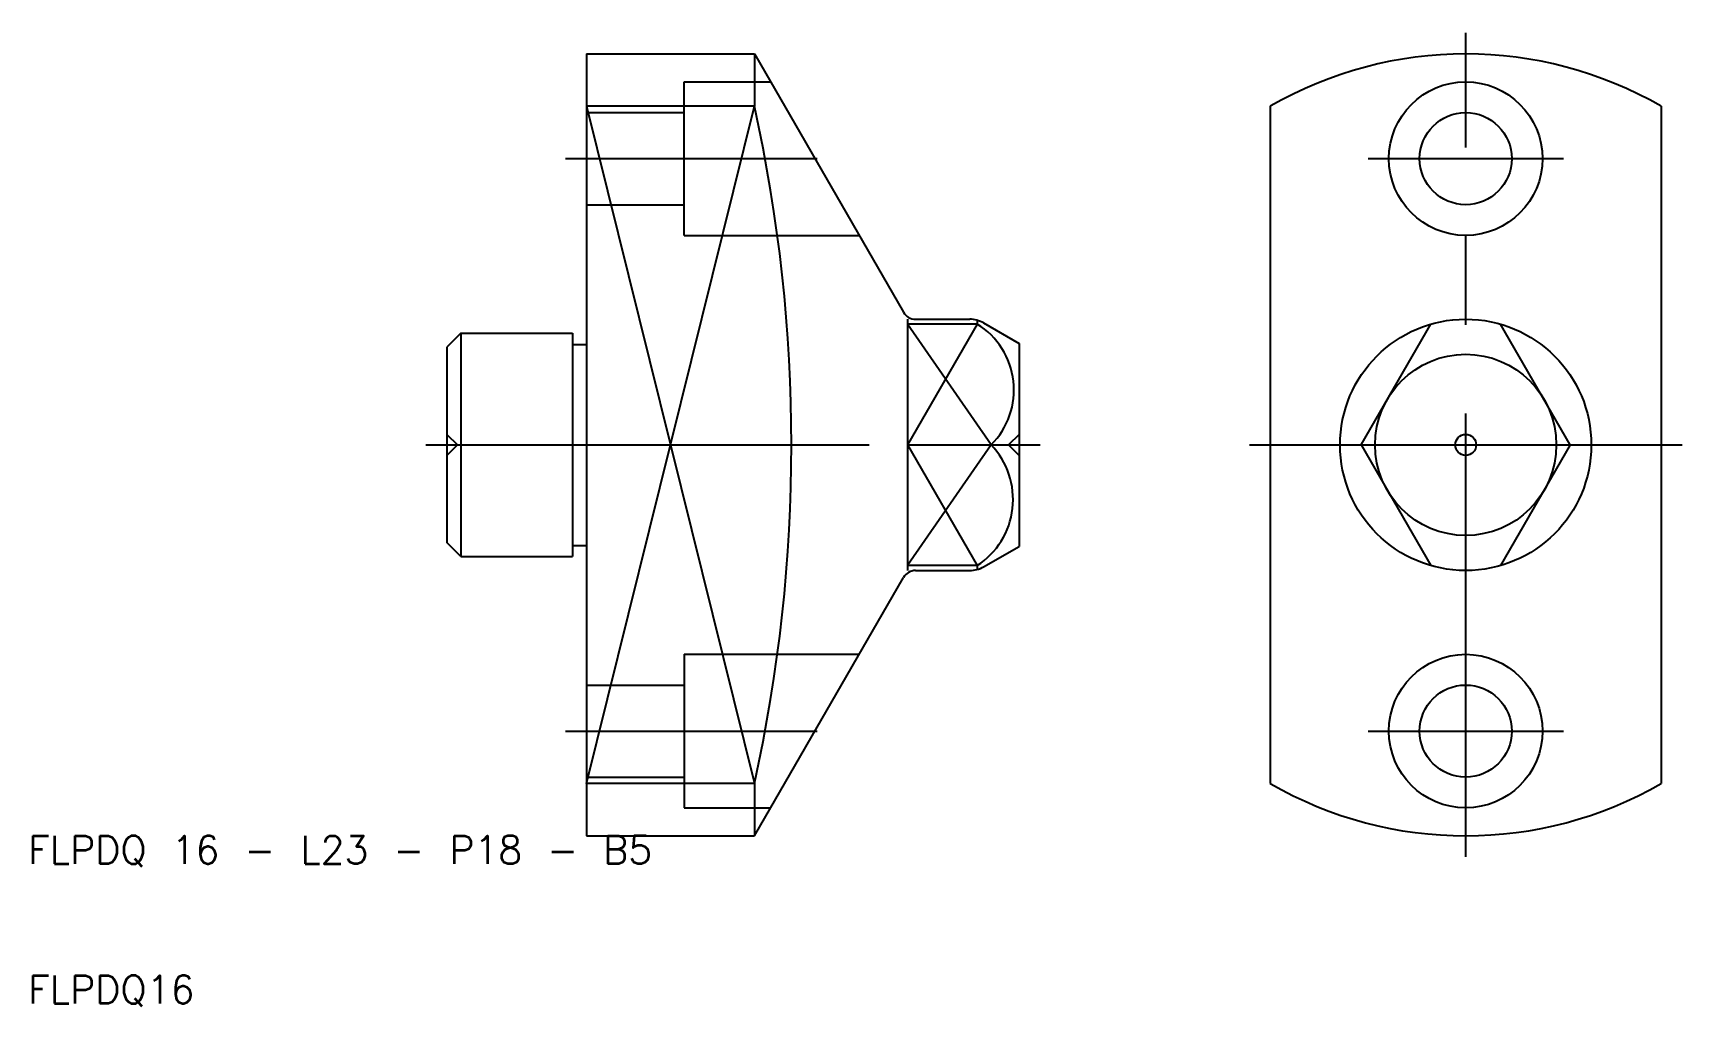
# Model space of a CAD drawing. Extents: x 10 to 128, y 10 to 80.
import ezdxf

# ---------------------------------------------------------------- set-up
doc = ezdxf.new("R2010")
doc.units = 0
doc.linetypes.add('CENTER', pattern=[50.8, 31.75, -6.35, 6.35, -6.35])
doc.linetypes.add('DASHED', pattern=[19.05, 12.7, -6.35])
doc.layers.get('0').update_dxf_attribs({"linetype": 'CONTINUOUS'})
doc.layers.add('5', color=7, linetype='CONTINUOUS')
doc.layers.add('CENTER', color=1, linetype='CENTER')
doc.styles.get("Standard").update_dxf_attribs({"font": 'txt.shx'})

msp = doc.modelspace()

# ---------------------------------------------------------------- linework, layer by layer
for p, q in [((50, 78), (50, 57.2)), ((50, 78), (62.03, 78)), ((62.03, 78), (62.03, 74.25)), ((62.03, 78), (62.03, 74.25)), ((62.03, 78), (72.71, 59.5)), ((99, 74.25), (99, 25.75)), ((127, 74.25), (127, 25.75)), ((41, 58), (40, 57)), ((41, 58), (41, 42)), ((41, 58), (49, 58)), ((49, 58), (49, 57.2)), ((73, 59), (73, 41)), ((78, 58.65), (73, 58.65)), ((73.58, 59), (77.46, 59)), ((78, 58.93), (78, 58.65)), ((78.46, 58.73), (81, 57.27)), ((105.51, 50), (110.5, 58.65)), ((120.49, 50), (115.5, 58.65)), ((40, 57), (40, 43)), ((49, 57.2), (50, 57.2)), ((49, 57.2), (49, 42.8)), ((50, 57.2), (50, 42.8)), ((81, 57.27), (81, 42.73)), ((73, 50), (79, 50)), ((105.51, 50), (110.5, 41.35)), ((120.49, 50), (115.5, 41.35)), ((41, 42), (40, 43)), ((49, 42.8), (50, 42.8)), ((49, 42.8), (49, 42)), ((50, 42.8), (50, 22)), ((78.46, 41.27), (81, 42.73)), ((41, 42), (49, 42)), ((62.03, 22), (72.71, 40.5)), ((78, 41.35), (73, 41.35)), ((73.58, 41), (77.46, 41)), ((78, 41.35), (78, 41.07)), ((62.03, 25.75), (62.03, 22)), ((50, 22), (62.03, 22))]:
    msp.add_line(p, q)
at = {"color": 3, "linetype": 'DASHED'}
for p, q in [((57, 76), (63.19, 76)), ((57, 65), (57, 76)), ((50, 73.8), (57, 73.8)), ((50, 67.2), (57, 67.2)), ((57, 65), (69.54, 65)), ((40, 50.75), (40.75, 50)), ((40.75, 50), (40, 49.25)), ((81, 50.75), (80.25, 50)), ((80.25, 50), (81, 49.25)), ((57, 35), (69.54, 35)), ((57, 35), (57, 24)), ((50, 32.8), (57, 32.8)), ((50, 26.2), (57, 26.2)), ((57, 24), (63.19, 24))]:
    msp.add_line(p, q, dxfattribs=at)
at = {"color": 3}
for p, q in [((50, 25.75), (62.03, 74.25)), ((50, 74.25), (62.03, 25.75)), ((78, 58.65), (73, 50)), ((79, 50), (73, 58.65)), ((79, 50), (73, 41.35)), ((73, 50), (78, 41.35))]:
    msp.add_line(p, q, dxfattribs=at)
for centre, radius in [((113, 70.5), 5.5), ((113, 70.5), 3.3), ((113, 50), 9), ((113, 50), 6.49), ((113, 50), 0.75), ((113, 29.5), 5.5), ((113, 29.5), 3.3)]:
    msp.add_circle(centre, radius)
for centre, radius, start, end in [((113, 50), 28, 60, 120), ((73.58, 60), 1, 210, 270), ((77.46, 57), 2, 60, 90), ((75.08, 53.93), 5.55, 314.971, 58.2244), ((74.92, 46.09), 5.65, 303.0062, 43.7984), ((73.58, 40), 1, 90, 150), ((77.46, 43), 2, 270, 300), ((113, 50), 28, 240, 300)]:
    msp.add_arc(centre, radius, start, end)
at = {"layer": '5'}
for p, q in [((62.03, 74.25), (50, 74.25)), ((62.03, 25.75), (50, 25.75))]:
    msp.add_line(p, q, dxfattribs=at)
msp.add_arc((-47.31, 50), 112, 347.4961, 12.5039, dxfattribs=at)
at = {"layer": 'CENTER'}
for p, q in [((113, 20.5), (113, 79.5)), ((48.5, 70.5), (66.53, 70.5)), ((106, 70.5), (120, 70.5)), ((38.5, 50), (73, 50)), ((79, 50), (82.5, 50)), ((97.5, 50), (128.5, 50)), ((48.5, 29.5), (66.53, 29.5)), ((106, 29.5), (120, 29.5))]:
    msp.add_line(p, q, dxfattribs=at)

# ---------------------------------------------------------------- texts
for s, p in [('FLPDQ 16 - L23 - P18 - B5', (10, 20)), ('FLPDQ16', (10, 10))]:
    msp.add_text(s, height=2).set_placement(p)

doc.saveas('drawing.dxf')
